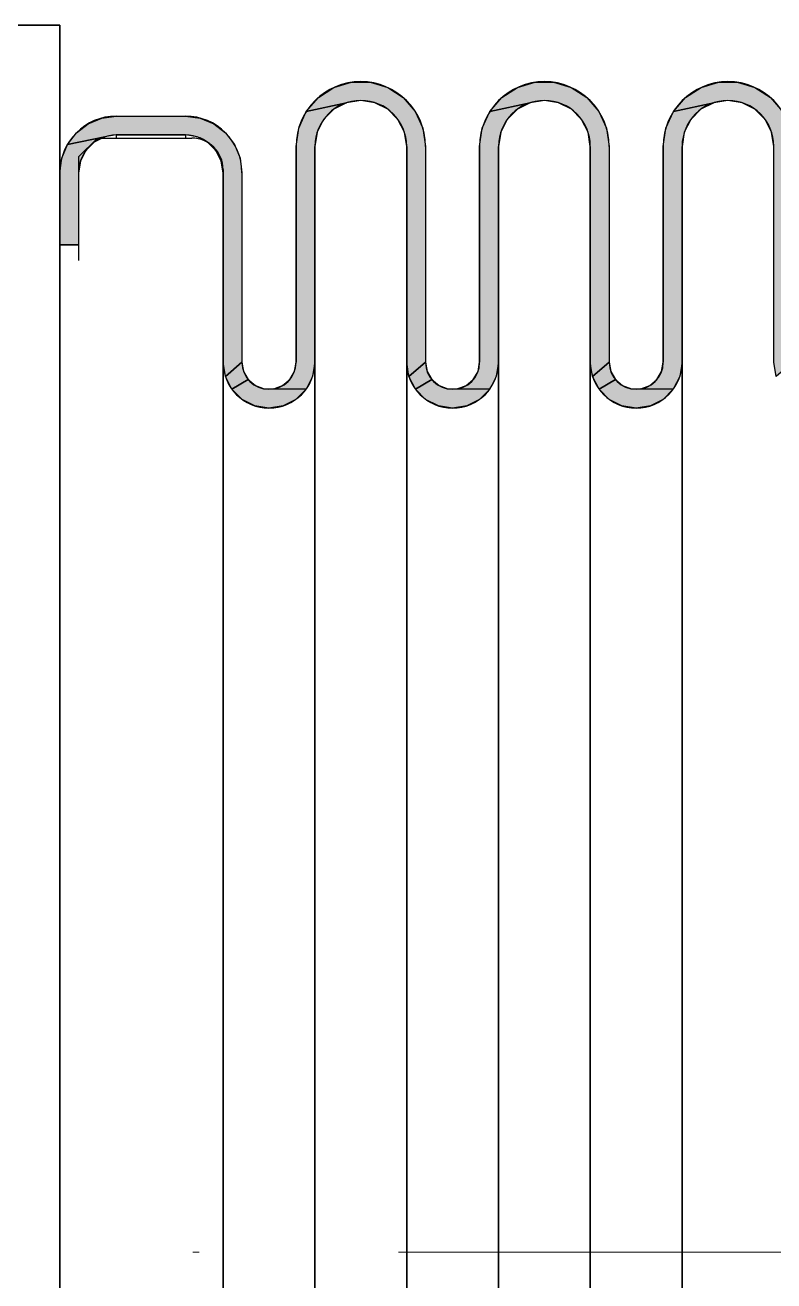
# Model space of a CAD drawing. Header units: millimetres. Extents: x -3183 to 3067, y 1033 to 2218.
# Drawn here: x -1692.71 to -1680.79, y 1796.08 to 1816.08 of the extents above; entities that cross this region are included whole.
import ezdxf

# ---------------------------------------------------------------- set-up
doc = ezdxf.new("R2010")
doc.units = ezdxf.units.MM
doc.linetypes.add('KRESKAKROPKA2', pattern=[12.7, 6.35, -3.175, 0, -3.175])
doc.layers.add('Kontury', color=7, linetype='Continuous', lineweight=35)
doc.layers.add('oś', color=7, linetype='KRESKAKROPKA2', lineweight=13)

# ---------------------------------------------------------------- blocks, each defined once
blk = doc.blocks.new('*U66')
at = {"color": 2, "linetype": 'Continuous', "extrusion": (0, 0, -1)}
for points in [[(-117.36, 246.525), (-119.566, 246.208), (-116.866, 246.208)], [(-117.923, 246.69), (-119.072, 246.525), (-117.36, 246.525)], [(-119.072, 246.525), (-119.566, 246.208), (-117.36, 246.525)], [(-119.072, 246.525), (-117.923, 246.69), (-118.509, 246.69)], [(-116.866, 246.208), (-117.764, 246.04), (-116.482, 245.764)], [(-116.866, 246.208), (-118.216, 246.111), (-117.764, 246.04)], [(-119.566, 246.208), (-118.216, 246.111), (-116.866, 246.208)], [(-119.566, 246.208), (-118.668, 246.04), (-118.216, 246.111)], [(-119.566, 246.208), (-119.95, 245.764), (-118.668, 246.04)], [(-118.668, 246.04), (-119.95, 245.764), (-119.075, 245.832)], [(-119.075, 245.832), (-119.95, 245.764), (-119.398, 245.509)], [(-119.95, 245.764), (-120.194, 245.231), (-119.398, 245.509)], [(-119.398, 245.509), (-120.194, 245.231), (-119.606, 245.101)], [(-120.194, 245.231), (-120.277, 244.65), (-119.606, 245.101)], [(-119.606, 245.101), (-120.277, 244.65), (-119.677, 244.65)], [(-119.677, 244.65), (-120.277, 237.773), (-119.677, 237.773)], [(-120.277, 244.65), (-120.277, 237.773), (-119.677, 244.65)], [(-120.277, 237.773), (-119.749, 237.321), (-119.677, 237.773)]]:
    blk.add_solid(points, dxfattribs=at)
blk = doc.blocks.new('*U67')
at = {"color": 2, "linetype": 'Continuous', "extrusion": (0, 0, -1)}
for points in [[(-123.206, 246.525), (-125.412, 246.208), (-122.712, 246.208)], [(-123.769, 246.69), (-124.918, 246.525), (-123.206, 246.525)], [(-124.918, 246.525), (-125.412, 246.208), (-123.206, 246.525)], [(-124.918, 246.525), (-123.769, 246.69), (-124.355, 246.69)], [(-122.712, 246.208), (-123.61, 246.04), (-122.328, 245.764)], [(-122.712, 246.208), (-124.062, 246.111), (-123.61, 246.04)], [(-125.412, 246.208), (-124.062, 246.111), (-122.712, 246.208)], [(-125.412, 246.208), (-124.514, 246.04), (-124.062, 246.111)], [(-125.412, 246.208), (-125.796, 245.764), (-124.514, 246.04)], [(-124.514, 246.04), (-125.796, 245.764), (-124.921, 245.832)], [(-124.921, 245.832), (-125.796, 245.764), (-125.245, 245.509)], [(-125.796, 245.764), (-126.04, 245.231), (-125.245, 245.509)], [(-125.245, 245.509), (-126.04, 245.231), (-125.452, 245.101)], [(-126.04, 245.231), (-126.124, 244.65), (-125.452, 245.101)], [(-125.452, 245.101), (-126.124, 244.65), (-125.524, 244.65)], [(-125.524, 244.65), (-126.124, 237.773), (-125.524, 237.773)], [(-126.124, 244.65), (-126.124, 237.773), (-125.524, 244.65)], [(-126.124, 237.773), (-125.595, 237.321), (-125.524, 237.773)]]:
    blk.add_solid(points, dxfattribs=at)
blk = doc.blocks.new('*U68')
at = {"color": 2, "linetype": 'Continuous', "extrusion": (0, 0, -1)}
for points in [[(-129.052, 246.525), (-131.258, 246.208), (-128.558, 246.208)], [(-129.615, 246.69), (-130.765, 246.525), (-129.052, 246.525)], [(-130.765, 246.525), (-131.258, 246.208), (-129.052, 246.525)], [(-130.765, 246.525), (-129.615, 246.69), (-130.202, 246.69)], [(-128.558, 246.208), (-129.457, 246.04), (-128.174, 245.764)], [(-128.558, 246.208), (-129.908, 246.111), (-129.457, 246.04)], [(-131.258, 246.208), (-129.908, 246.111), (-128.558, 246.208)], [(-131.258, 246.208), (-130.36, 246.04), (-129.908, 246.111)], [(-131.258, 246.208), (-131.643, 245.764), (-130.36, 246.04)], [(-130.36, 246.04), (-131.643, 245.764), (-130.767, 245.832)], [(-130.767, 245.832), (-131.643, 245.764), (-131.091, 245.509)], [(-131.643, 245.764), (-131.886, 245.231), (-131.091, 245.509)], [(-131.091, 245.509), (-131.886, 245.231), (-131.298, 245.101)], [(-131.886, 245.231), (-131.97, 244.65), (-131.298, 245.101)], [(-131.298, 245.101), (-131.97, 244.65), (-131.37, 244.65)], [(-131.37, 244.65), (-131.97, 237.773), (-131.37, 237.773)], [(-131.97, 244.65), (-131.97, 237.773), (-131.37, 244.65)], [(-131.97, 237.773), (-131.441, 237.321), (-131.37, 237.773)]]:
    blk.add_solid(points, dxfattribs=at)
blk = doc.blocks.new('*U72')
at = {"color": 2, "linetype": 'Continuous', "extrusion": (0, 0, -1)}
for points in [[(-117.764, 246.04), (-117.357, 245.832), (-116.482, 245.764)], [(-116.482, 245.764), (-117.034, 245.509), (-116.238, 245.231)], [(-117.357, 245.832), (-117.034, 245.509), (-116.482, 245.764)], [(-116.238, 245.231), (-116.826, 245.101), (-116.154, 244.65)], [(-117.034, 245.509), (-116.826, 245.101), (-116.238, 245.231)], [(-116.826, 245.101), (-116.754, 244.65), (-116.154, 244.65)], [(-116.154, 244.65), (-116.754, 237.773), (-116.154, 237.773)], [(-116.754, 244.65), (-116.754, 237.773), (-116.154, 244.65)], [(-116.154, 237.773), (-116.683, 237.321), (-116.102, 237.478)], [(-116.754, 237.773), (-116.683, 237.321), (-116.154, 237.773)], [(-115.953, 237.219), (-116.475, 236.914), (-115.724, 237.027)], [(-116.102, 237.478), (-116.683, 237.321), (-115.953, 237.219)], [(-116.683, 237.321), (-116.475, 236.914), (-115.953, 237.219)], [(-115.724, 237.027), (-116.475, 236.914), (-115.442, 236.924)]]:
    blk.add_solid(points, dxfattribs=at)
blk = doc.blocks.new('*U73')
at = {"color": 2, "linetype": 'Continuous', "extrusion": (0, 0, -1)}
for points in [[(-123.61, 246.04), (-123.203, 245.832), (-122.328, 245.764)], [(-122.328, 245.764), (-122.88, 245.509), (-122.084, 245.231)], [(-123.203, 245.832), (-122.88, 245.509), (-122.328, 245.764)], [(-122.084, 245.231), (-122.672, 245.101), (-122.001, 244.65)], [(-122.88, 245.509), (-122.672, 245.101), (-122.084, 245.231)], [(-122.672, 245.101), (-122.601, 244.65), (-122.001, 244.65)], [(-122.001, 244.65), (-122.601, 237.773), (-122.001, 237.773)], [(-122.601, 244.65), (-122.601, 237.773), (-122.001, 244.65)], [(-122.001, 237.773), (-122.529, 237.321), (-121.949, 237.478)], [(-122.601, 237.773), (-122.529, 237.321), (-122.001, 237.773)], [(-121.799, 237.219), (-122.321, 236.914), (-121.57, 237.027)], [(-121.949, 237.478), (-122.529, 237.321), (-121.799, 237.219)], [(-122.529, 237.321), (-122.321, 236.914), (-121.799, 237.219)], [(-121.57, 237.027), (-122.321, 236.914), (-121.289, 236.924)]]:
    blk.add_solid(points, dxfattribs=at)
blk = doc.blocks.new('*U74')
at = {"color": 2, "linetype": 'Continuous', "extrusion": (0, 0, -1)}
for points in [[(-129.457, 246.04), (-129.049, 245.832), (-128.174, 245.764)], [(-128.174, 245.764), (-128.726, 245.509), (-127.93, 245.231)], [(-129.049, 245.832), (-128.726, 245.509), (-128.174, 245.764)], [(-127.93, 245.231), (-128.518, 245.101), (-127.847, 244.65)], [(-128.726, 245.509), (-128.518, 245.101), (-127.93, 245.231)], [(-128.518, 245.101), (-128.447, 244.65), (-127.847, 244.65)], [(-127.847, 244.65), (-128.447, 237.773), (-127.847, 237.773)], [(-128.447, 244.65), (-128.447, 237.773), (-127.847, 244.65)], [(-127.847, 237.773), (-128.375, 237.321), (-127.795, 237.478)], [(-128.447, 237.773), (-128.375, 237.321), (-127.847, 237.773)], [(-127.645, 237.219), (-128.168, 236.914), (-127.416, 237.027)], [(-127.795, 237.478), (-128.375, 237.321), (-127.645, 237.219)], [(-128.375, 237.321), (-128.168, 236.914), (-127.645, 237.219)], [(-127.416, 237.027), (-128.168, 236.914), (-127.135, 236.924)]]:
    blk.add_solid(points, dxfattribs=at)
blk = doc.blocks.new('*U78')
at = {"color": 2, "linetype": 'Continuous', "extrusion": (0, 0, -1)}
for points in [[(-110.431, 245.611), (-113.097, 245.55), (-109.965, 245.55)], [(-113.097, 245.55), (-110.431, 245.611), (-112.631, 245.611)], [(-109.531, 245.37), (-113.904, 245.084), (-109.159, 245.084)], [(-109.965, 245.55), (-113.531, 245.37), (-109.531, 245.37)], [(-113.531, 245.37), (-113.904, 245.084), (-109.531, 245.37)], [(-113.097, 245.55), (-113.531, 245.37), (-109.965, 245.55)], [(-109.159, 245.084), (-110.061, 244.953), (-108.872, 244.711)], [(-109.159, 245.084), (-110.431, 245.011), (-110.061, 244.953)], [(-113.904, 245.084), (-110.431, 245.011), (-109.159, 245.084)], [(-113.904, 245.084), (-112.631, 245.011), (-110.431, 245.011)], [(-113.904, 245.084), (-113.002, 244.953), (-112.631, 245.011)], [(-113.904, 245.084), (-114.19, 244.711), (-113.002, 244.953)], [(-113.002, 244.953), (-114.19, 244.711), (-113.337, 244.782)], [(-113.337, 244.782), (-114.19, 244.711), (-113.602, 244.517)], [(-114.19, 244.711), (-114.37, 244.277), (-113.602, 244.517)], [(-113.602, 244.517), (-114.37, 244.277), (-113.773, 244.182)], [(-114.37, 244.277), (-114.431, 243.811), (-113.773, 244.182)], [(-113.773, 244.182), (-114.431, 243.811), (-113.831, 243.811)], [(-113.831, 243.811), (-114.431, 237.773), (-113.831, 237.773)], [(-114.431, 243.811), (-114.431, 237.773), (-113.831, 243.811)], [(-114.431, 237.773), (-113.903, 237.321), (-113.831, 237.773)]]:
    blk.add_solid(points, dxfattribs=at)
blk = doc.blocks.new('*U80')
at = {"color": 2, "linetype": 'Continuous', "extrusion": (0, 0, -1)}
for points in [[(-110.061, 244.953), (-109.726, 244.782), (-108.872, 244.711)], [(-108.872, 244.711), (-109.461, 244.517), (-108.693, 244.277)], [(-109.461, 244.517), (-109.29, 244.182), (-108.693, 244.277)], [(-109.726, 244.782), (-109.461, 244.517), (-108.872, 244.711)], [(-108.693, 244.277), (-109.29, 244.182), (-108.631, 243.811)], [(-109.29, 244.182), (-109.231, 243.811), (-108.631, 243.811)], [(-108.631, 243.811), (-109.231, 241.511), (-108.631, 241.511)], [(-109.231, 243.811), (-109.231, 241.511), (-108.631, 243.811)]]:
    blk.add_solid(points, dxfattribs=at)
blk = doc.blocks.new('*U82')
at = {"color": 2, "linetype": 'Continuous', "extrusion": (0, 0, -1)}
for points in [[(-114.431, 237.773), (-114.483, 237.478), (-113.903, 237.321)], [(-114.483, 237.478), (-114.633, 237.219), (-113.903, 237.321)], [(-113.903, 237.321), (-114.633, 237.219), (-114.11, 236.914)]]:
    blk.add_solid(points, dxfattribs=at)
blk = doc.blocks.new('*U83')
at = {"color": 2, "linetype": 'Continuous', "extrusion": (0, 0, -1)}
for points in [[(-120.277, 237.773), (-120.329, 237.478), (-119.749, 237.321)], [(-120.329, 237.478), (-120.479, 237.219), (-119.749, 237.321)], [(-119.749, 237.321), (-120.479, 237.219), (-119.957, 236.914)]]:
    blk.add_solid(points, dxfattribs=at)
blk = doc.blocks.new('*U84')
at = {"color": 2, "linetype": 'Continuous', "extrusion": (0, 0, -1)}
for points in [[(-126.124, 237.773), (-126.176, 237.478), (-125.595, 237.321)], [(-126.176, 237.478), (-126.325, 237.219), (-125.595, 237.321)], [(-125.595, 237.321), (-126.325, 237.219), (-125.803, 236.914)]]:
    blk.add_solid(points, dxfattribs=at)
blk = doc.blocks.new('*U89')
at = {"color": 2, "linetype": 'Continuous', "extrusion": (0, 0, -1)}
for points in [[(-114.633, 237.219), (-114.862, 237.027), (-114.11, 236.914)], [(-114.862, 237.027), (-115.143, 236.924), (-114.11, 236.914)], [(-115.442, 236.924), (-116.475, 236.914), (-114.11, 236.914)], [(-114.11, 236.914), (-115.143, 236.924), (-115.442, 236.924)], [(-114.11, 236.914), (-116.152, 236.59), (-114.434, 236.59)], [(-116.475, 236.914), (-116.152, 236.59), (-114.11, 236.914)], [(-114.434, 236.59), (-115.745, 236.383), (-114.841, 236.383)], [(-116.152, 236.59), (-115.745, 236.383), (-114.434, 236.59)], [(-115.745, 236.383), (-115.293, 236.311), (-114.841, 236.383)]]:
    blk.add_solid(points, dxfattribs=at)
blk = doc.blocks.new('*U90')
at = {"color": 2, "linetype": 'Continuous', "extrusion": (0, 0, -1)}
for points in [[(-120.479, 237.219), (-120.708, 237.027), (-119.957, 236.914)], [(-120.708, 237.027), (-120.989, 236.924), (-119.957, 236.914)], [(-121.289, 236.924), (-122.321, 236.914), (-119.957, 236.914)], [(-119.957, 236.914), (-120.989, 236.924), (-121.289, 236.924)], [(-119.957, 236.914), (-121.998, 236.59), (-120.28, 236.59)], [(-122.321, 236.914), (-121.998, 236.59), (-119.957, 236.914)], [(-120.28, 236.59), (-121.591, 236.383), (-120.687, 236.383)], [(-121.998, 236.59), (-121.591, 236.383), (-120.28, 236.59)], [(-121.591, 236.383), (-121.139, 236.311), (-120.687, 236.383)]]:
    blk.add_solid(points, dxfattribs=at)
blk = doc.blocks.new('*U91')
at = {"color": 2, "linetype": 'Continuous', "extrusion": (0, 0, -1)}
for points in [[(-126.325, 237.219), (-126.554, 237.027), (-125.803, 236.914)], [(-126.554, 237.027), (-126.836, 236.924), (-125.803, 236.914)], [(-127.135, 236.924), (-128.168, 236.914), (-125.803, 236.914)], [(-125.803, 236.914), (-126.836, 236.924), (-127.135, 236.924)], [(-125.803, 236.914), (-127.844, 236.59), (-126.126, 236.59)], [(-128.168, 236.914), (-127.844, 236.59), (-125.803, 236.914)], [(-126.126, 236.59), (-127.437, 236.383), (-126.534, 236.383)], [(-127.844, 236.59), (-127.437, 236.383), (-126.126, 236.59)], [(-127.437, 236.383), (-126.985, 236.311), (-126.534, 236.383)]]:
    blk.add_solid(points, dxfattribs=at)

msp = doc.modelspace()

# ---------------------------------------------------------------- linework, layer by layer
at = {"color": 2, "linetype": 'Continuous'}
for p, q in [((-1687.59157, 1814.84249), (-1687.79529, 1814.73869)), ((-1684.6685, 1814.84249), (-1684.87221, 1814.73869)), ((-1681.74542, 1814.84249), (-1681.94913, 1814.73869)), ((-1691.491, 1814.59758), (-1691.25806, 1814.62825)), ((-1691.44347, 1814.29889), (-1691.61073, 1814.21366)), ((-1689.25806, 1810.70902), (-1689.23208, 1810.56169)), ((-1686.33498, 1810.70902), (-1686.309, 1810.56169)), ((-1683.41191, 1810.70902), (-1683.38593, 1810.56169))]:
    msp.add_line(p, q, dxfattribs=at)
at = {"color": 7, "linetype": 'Continuous'}
for p, q in [((-1691.25806, 1814.62825), (-1690.15806, 1814.62825)), ((-1691.85806, 1813.97825), (-1691.55806, 1814.27825)), ((-1691.55806, 1814.27825), (-1690.05806, 1814.27825)), ((-1691.25806, 1814.32825), (-1691.25806, 1814.27825)), ((-1691.25806, 1814.32825), (-1690.15806, 1814.32825)), ((-1690.15806, 1814.32825), (-1690.15806, 1814.27825)), ((-1688.39652, 1814.14748), (-1688.39652, 1810.70902)), ((-1686.33498, 1814.14748), (-1686.33498, 1810.70902)), ((-1685.47344, 1814.14748), (-1685.47344, 1810.70902)), ((-1683.41191, 1814.14748), (-1683.41191, 1810.70902)), ((-1682.55037, 1814.14748), (-1682.55037, 1810.70902)), ((-1691.85806, 1813.97825), (-1691.85806, 1812.32825)), ((-1692.15806, 1813.72825), (-1692.15806, 1812.32825)), ((-1689.25806, 1813.72825), (-1689.25806, 1810.70902)), ((-1692.15806, 1812.57825), (-1691.85806, 1812.57825))]:
    msp.add_line(p, q, dxfattribs=at)
at = {"color": 2, "linetype": 'Continuous'}
for points in [[(-1687.79395, 1815.0851), (-1687.51245, 1815.16776), (-1687.21906, 1815.16776), (-1686.93755, 1815.0851), (-1686.69074, 1814.92649), (-1686.49861, 1814.70476), (-1686.37674, 1814.43788), (-1686.33498, 1814.14748), (-1686.33498, 1810.70902), (-1686.59922, 1810.4832), (-1686.63498, 1810.70902), (-1686.63498, 1814.14748), (-1686.67075, 1814.3733), (-1686.77455, 1814.57702), (-1686.93622, 1814.73869), (-1687.13993, 1814.84249), (-1687.36575, 1814.87825), (-1687.59157, 1814.84249), (-1688.23289, 1814.70476), (-1688.04076, 1814.92649), (-1687.79395, 1815.0851)], [(-1686.63498, 1814.14748), (-1686.67075, 1814.3733), (-1686.77455, 1814.57702), (-1686.93622, 1814.73869), (-1687.13993, 1814.84249), (-1687.36575, 1814.87825), (-1687.59157, 1814.84249), (-1688.23289, 1814.70476), (-1688.04076, 1814.92649), (-1687.79395, 1815.0851)], [(-1687.79395, 1815.0851), (-1687.51245, 1815.16776), (-1687.21906, 1815.16776), (-1686.93755, 1815.0851), (-1686.69074, 1814.92649), (-1686.49861, 1814.70476), (-1686.37674, 1814.43788), (-1686.33498, 1814.14748)], [(-1684.87087, 1815.0851), (-1684.58937, 1815.16776), (-1684.29598, 1815.16776), (-1684.01448, 1815.0851), (-1683.76766, 1814.92649), (-1683.57554, 1814.70476), (-1683.45366, 1814.43788), (-1683.41191, 1814.14748), (-1683.41191, 1810.70902), (-1683.67614, 1810.4832), (-1683.71191, 1810.70902), (-1683.71191, 1814.14748), (-1683.74767, 1814.3733), (-1683.85147, 1814.57702), (-1684.01314, 1814.73869), (-1684.21685, 1814.84249), (-1684.44268, 1814.87825), (-1684.6685, 1814.84249), (-1685.30981, 1814.70476), (-1685.11769, 1814.92649), (-1684.87087, 1815.0851)], [(-1683.71191, 1814.14748), (-1683.74767, 1814.3733), (-1683.85147, 1814.57702), (-1684.01314, 1814.73869), (-1684.21685, 1814.84249), (-1684.44268, 1814.87825), (-1684.6685, 1814.84249), (-1685.30981, 1814.70476), (-1685.11769, 1814.92649), (-1684.87087, 1815.0851)], [(-1684.87087, 1815.0851), (-1684.58937, 1815.16776), (-1684.29598, 1815.16776), (-1684.01448, 1815.0851), (-1683.76766, 1814.92649), (-1683.57554, 1814.70476), (-1683.45366, 1814.43788), (-1683.41191, 1814.14748)], [(-1681.9478, 1815.0851), (-1681.66629, 1815.16776), (-1681.3729, 1815.16776), (-1681.0914, 1815.0851), (-1680.84459, 1814.92649), (-1680.65246, 1814.70476), (-1680.53058, 1814.43788), (-1680.48883, 1814.14748), (-1680.48883, 1810.70902), (-1680.75306, 1810.4832), (-1680.78883, 1810.70902), (-1680.78883, 1814.14748), (-1680.8246, 1814.3733), (-1680.92839, 1814.57702), (-1681.09006, 1814.73869), (-1681.29378, 1814.84249), (-1681.5196, 1814.87825), (-1681.74542, 1814.84249), (-1682.38674, 1814.70476), (-1682.19461, 1814.92649), (-1681.9478, 1815.0851)], [(-1680.78883, 1814.14748), (-1680.8246, 1814.3733), (-1680.92839, 1814.57702), (-1681.09006, 1814.73869), (-1681.29378, 1814.84249), (-1681.5196, 1814.87825), (-1681.74542, 1814.84249), (-1682.38674, 1814.70476), (-1682.19461, 1814.92649), (-1681.9478, 1815.0851)], [(-1681.9478, 1815.0851), (-1681.66629, 1815.16776), (-1681.3729, 1815.16776), (-1681.0914, 1815.0851), (-1680.84459, 1814.92649), (-1680.65246, 1814.70476), (-1680.53058, 1814.43788), (-1680.48883, 1814.14748)], [(-1687.79529, 1814.73869), (-1687.95696, 1814.57702), (-1688.06075, 1814.3733), (-1688.09652, 1814.14748), (-1688.09652, 1810.70902), (-1688.13229, 1810.4832), (-1688.23609, 1810.27949), (-1688.75249, 1810.2848), (-1688.61191, 1810.33596), (-1688.4973, 1810.43213), (-1688.4225, 1810.56169), (-1688.39652, 1810.70902), (-1688.39652, 1814.14748), (-1688.35477, 1814.43788), (-1688.23289, 1814.70476), (-1687.59157, 1814.84249), (-1687.79529, 1814.73869)], [(-1684.87221, 1814.73869), (-1685.03388, 1814.57702), (-1685.13768, 1814.3733), (-1685.17344, 1814.14748), (-1685.17344, 1810.70902), (-1685.20921, 1810.4832), (-1685.31301, 1810.27949), (-1685.82941, 1810.2848), (-1685.68883, 1810.33596), (-1685.57423, 1810.43213), (-1685.49942, 1810.56169), (-1685.47344, 1810.70902), (-1685.47344, 1814.14748), (-1685.43169, 1814.43788), (-1685.30981, 1814.70476), (-1684.6685, 1814.84249), (-1684.87221, 1814.73869)], [(-1681.94913, 1814.73869), (-1682.1108, 1814.57702), (-1682.2146, 1814.3733), (-1682.25037, 1814.14748), (-1682.25037, 1810.70902), (-1682.28613, 1810.4832), (-1682.38993, 1810.27949), (-1682.90633, 1810.2848), (-1682.76575, 1810.33596), (-1682.65115, 1810.43213), (-1682.57635, 1810.56169), (-1682.55037, 1810.70902), (-1682.55037, 1814.14748), (-1682.50861, 1814.43788), (-1682.38674, 1814.70476), (-1681.74542, 1814.84249), (-1681.94913, 1814.73869)], [(-1691.491, 1814.59758), (-1691.25806, 1814.62825), (-1690.15806, 1814.62825), (-1689.92512, 1814.59758), (-1689.70806, 1814.50767), (-1689.52166, 1814.36465), (-1689.37864, 1814.17825), (-1689.28873, 1813.96119), (-1689.25806, 1813.72825), (-1689.25806, 1810.70902), (-1689.52229, 1810.4832), (-1689.55806, 1810.70902), (-1689.55806, 1813.72825), (-1689.58743, 1813.91366), (-1689.67265, 1814.08092), (-1689.80539, 1814.21366), (-1689.97265, 1814.29889), (-1690.15806, 1814.32825), (-1691.25806, 1814.32825), (-1691.44347, 1814.29889), (-1692.03748, 1814.17825), (-1691.89446, 1814.36465), (-1691.70806, 1814.50767), (-1691.491, 1814.59758)], [(-1690.15806, 1814.62825), (-1689.92512, 1814.59758), (-1689.70806, 1814.50767), (-1689.52166, 1814.36465), (-1689.37864, 1814.17825), (-1689.28873, 1813.96119), (-1689.25806, 1813.72825)], [(-1688.39652, 1814.14748), (-1688.35477, 1814.43788), (-1688.23289, 1814.70476)], [(-1687.79529, 1814.73869), (-1687.95696, 1814.57702), (-1688.06075, 1814.3733), (-1688.09652, 1814.14748)], [(-1685.47344, 1814.14748), (-1685.43169, 1814.43788), (-1685.30981, 1814.70476)], [(-1684.87221, 1814.73869), (-1685.03388, 1814.57702), (-1685.13768, 1814.3733), (-1685.17344, 1814.14748)], [(-1682.55037, 1814.14748), (-1682.50861, 1814.43788), (-1682.38674, 1814.70476)], [(-1681.94913, 1814.73869), (-1682.1108, 1814.57702), (-1682.2146, 1814.3733), (-1682.25037, 1814.14748)], [(-1691.25806, 1814.32825), (-1691.44347, 1814.29889), (-1692.03748, 1814.17825), (-1691.89446, 1814.36465), (-1691.70806, 1814.50767), (-1691.491, 1814.59758)], [(-1691.61073, 1814.21366), (-1691.74347, 1814.08092), (-1691.82869, 1813.91366), (-1691.85806, 1813.72825), (-1691.85806, 1812.57825), (-1692.15806, 1812.57825), (-1692.15806, 1813.72825), (-1692.12739, 1813.96119), (-1692.03748, 1814.17825), (-1691.44347, 1814.29889), (-1691.61073, 1814.21366)], [(-1691.61073, 1814.21366), (-1691.74347, 1814.08092), (-1691.82869, 1813.91366), (-1691.85806, 1813.72825)], [(-1689.55806, 1813.72825), (-1689.58743, 1813.91366), (-1689.67265, 1814.08092), (-1689.80539, 1814.21366), (-1689.97265, 1814.29889), (-1690.15806, 1814.32825)], [(-1692.15806, 1813.72825), (-1692.12739, 1813.96119), (-1692.03748, 1814.17825)], [(-1689.25806, 1810.70902), (-1689.52229, 1810.4832), (-1689.55806, 1810.70902)], [(-1689.23208, 1810.56169), (-1689.15728, 1810.43213), (-1689.4185, 1810.27949), (-1689.52229, 1810.4832), (-1689.25806, 1810.70902), (-1689.23208, 1810.56169)], [(-1688.09652, 1810.70902), (-1688.13229, 1810.4832), (-1688.23609, 1810.27949), (-1688.75249, 1810.2848), (-1688.61191, 1810.33596), (-1688.4973, 1810.43213), (-1688.4225, 1810.56169), (-1688.39652, 1810.70902)], [(-1686.33498, 1810.70902), (-1686.59922, 1810.4832), (-1686.63498, 1810.70902)], [(-1686.309, 1810.56169), (-1686.2342, 1810.43213), (-1686.49542, 1810.27949), (-1686.59922, 1810.4832), (-1686.33498, 1810.70902), (-1686.309, 1810.56169)], [(-1685.17344, 1810.70902), (-1685.20921, 1810.4832), (-1685.31301, 1810.27949), (-1685.82941, 1810.2848), (-1685.68883, 1810.33596), (-1685.57423, 1810.43213), (-1685.49942, 1810.56169), (-1685.47344, 1810.70902)], [(-1683.41191, 1810.70902), (-1683.67614, 1810.4832), (-1683.71191, 1810.70902)], [(-1683.38593, 1810.56169), (-1683.31112, 1810.43213), (-1683.57234, 1810.27949), (-1683.67614, 1810.4832), (-1683.41191, 1810.70902), (-1683.38593, 1810.56169)], [(-1682.25037, 1810.70902), (-1682.28613, 1810.4832), (-1682.38993, 1810.27949), (-1682.90633, 1810.2848), (-1682.76575, 1810.33596), (-1682.65115, 1810.43213), (-1682.57635, 1810.56169), (-1682.55037, 1810.70902)], [(-1689.23208, 1810.56169), (-1689.15728, 1810.43213), (-1689.4185, 1810.27949), (-1689.52229, 1810.4832)], [(-1688.75249, 1810.2848), (-1688.23609, 1810.27949), (-1688.39776, 1810.11782), (-1688.60147, 1810.01402), (-1688.82729, 1809.97825), (-1689.05311, 1810.01402), (-1689.25683, 1810.11782), (-1689.4185, 1810.27949), (-1689.15728, 1810.43213), (-1689.04268, 1810.33596), (-1688.90209, 1810.2848), (-1688.75249, 1810.2848)], [(-1689.15728, 1810.43213), (-1689.04268, 1810.33596), (-1688.90209, 1810.2848), (-1688.75249, 1810.2848)], [(-1686.309, 1810.56169), (-1686.2342, 1810.43213), (-1686.49542, 1810.27949), (-1686.59922, 1810.4832)], [(-1685.82941, 1810.2848), (-1685.31301, 1810.27949), (-1685.47468, 1810.11782), (-1685.67839, 1810.01402), (-1685.90421, 1809.97825), (-1686.13003, 1810.01402), (-1686.33375, 1810.11782), (-1686.49542, 1810.27949), (-1686.2342, 1810.43213), (-1686.1196, 1810.33596), (-1685.97902, 1810.2848), (-1685.82941, 1810.2848)], [(-1686.2342, 1810.43213), (-1686.1196, 1810.33596), (-1685.97902, 1810.2848), (-1685.82941, 1810.2848)], [(-1683.38593, 1810.56169), (-1683.31112, 1810.43213), (-1683.57234, 1810.27949), (-1683.67614, 1810.4832)], [(-1682.90633, 1810.2848), (-1682.38993, 1810.27949), (-1682.5516, 1810.11782), (-1682.75532, 1810.01402), (-1682.98114, 1809.97825), (-1683.20696, 1810.01402), (-1683.41067, 1810.11782), (-1683.57234, 1810.27949), (-1683.31112, 1810.43213), (-1683.19652, 1810.33596), (-1683.05594, 1810.2848), (-1682.90633, 1810.2848)], [(-1683.31112, 1810.43213), (-1683.19652, 1810.33596), (-1683.05594, 1810.2848), (-1682.90633, 1810.2848)], [(-1688.23609, 1810.27949), (-1688.39776, 1810.11782), (-1688.60147, 1810.01402), (-1688.82729, 1809.97825), (-1689.05311, 1810.01402), (-1689.25683, 1810.11782), (-1689.4185, 1810.27949)], [(-1685.31301, 1810.27949), (-1685.47468, 1810.11782), (-1685.67839, 1810.01402), (-1685.90421, 1809.97825), (-1686.13003, 1810.01402), (-1686.33375, 1810.11782), (-1686.49542, 1810.27949)], [(-1682.38993, 1810.27949), (-1682.5516, 1810.11782), (-1682.75532, 1810.01402), (-1682.98114, 1809.97825), (-1683.20696, 1810.01402), (-1683.41067, 1810.11782), (-1683.57234, 1810.27949)]]:
    msp.add_lwpolyline(points, dxfattribs=at)
at = {"color": 7, "linetype": 'Continuous'}
for centre, radius, start, end in [((-1687.36575, 1814.14748), 1.03077, 0, 180), ((-1684.44268, 1814.14748), 1.03077, 0, 180), ((-1681.5196, 1814.14748), 1.03077, 0, 180), ((-1687.36575, 1814.14748), 0.73077, 0, 180), ((-1684.44268, 1814.14748), 0.73077, 0, 180), ((-1681.5196, 1814.14748), 0.73077, 0, 180), ((-1691.25806, 1813.72825), 0.9, 90, 180), ((-1690.15806, 1813.72825), 0.9, 0, 90), ((-1691.25806, 1813.72825), 0.6, 90, 180), ((-1690.15806, 1813.72825), 0.6, 0, 90), ((-1690.05806, 1813.77825), 0.5, 0, 90), ((-1688.82729, 1810.70902), 0.73077, 180, 0), ((-1688.82729, 1810.70902), 0.43077, 180, 0), ((-1685.90421, 1810.70902), 0.73077, 180, 0), ((-1685.90421, 1810.70902), 0.43077, 180, 0), ((-1682.98114, 1810.70902), 0.73077, 180, 0), ((-1682.98114, 1810.70902), 0.43077, 180, 0)]:
    msp.add_arc(centre, radius, start, end, dxfattribs=at)
at = {"layer": 'Kontury'}
for p, q in [((-1694.40806, 1816.07825), (-1692.15806, 1816.07825)), ((-1692.15806, 1816.07825), (-1692.15806, 1812.32825)), ((-1692.15806, 1812.32825), (-1692.15806, 1779.82825))]:
    msp.add_line(p, q, dxfattribs=at)
at = {"layer": 'Kontury', "color": 7, "linetype": 'Continuous'}
for p, q in [((-1688.09652, 1814.14748), (-1688.09652, 1778.00902)), ((-1686.63498, 1814.14748), (-1686.63498, 1778.00902)), ((-1685.17344, 1814.14748), (-1685.17344, 1778.00902)), ((-1683.71191, 1814.14748), (-1683.71191, 1778.00902)), ((-1682.25037, 1814.14748), (-1682.25037, 1778.00902)), ((-1689.55806, 1778.37825), (-1689.55806, 1813.77825))]:
    msp.add_line(p, q, dxfattribs=at)
at = {"layer": 'oś'}
msp.add_line((-1411.61538, 1796.53585), (-1800.01765, 1796.53585), dxfattribs=at)

# ---------------------------------------------------------------- block references
at = {"color": 2, "linetype": 'Continuous', "xscale": 0.5, "yscale": 0.5, "zscale": 0.5}
for name in ['*U66', '*U67', '*U68', '*U72', '*U73', '*U74', '*U78', '*U80', '*U82', '*U83', '*U84', '*U89', '*U90', '*U91']:
    msp.add_blockref(name, (-1746.47372, 1691.8226), dxfattribs=at)

doc.saveas('drawing.dxf')
